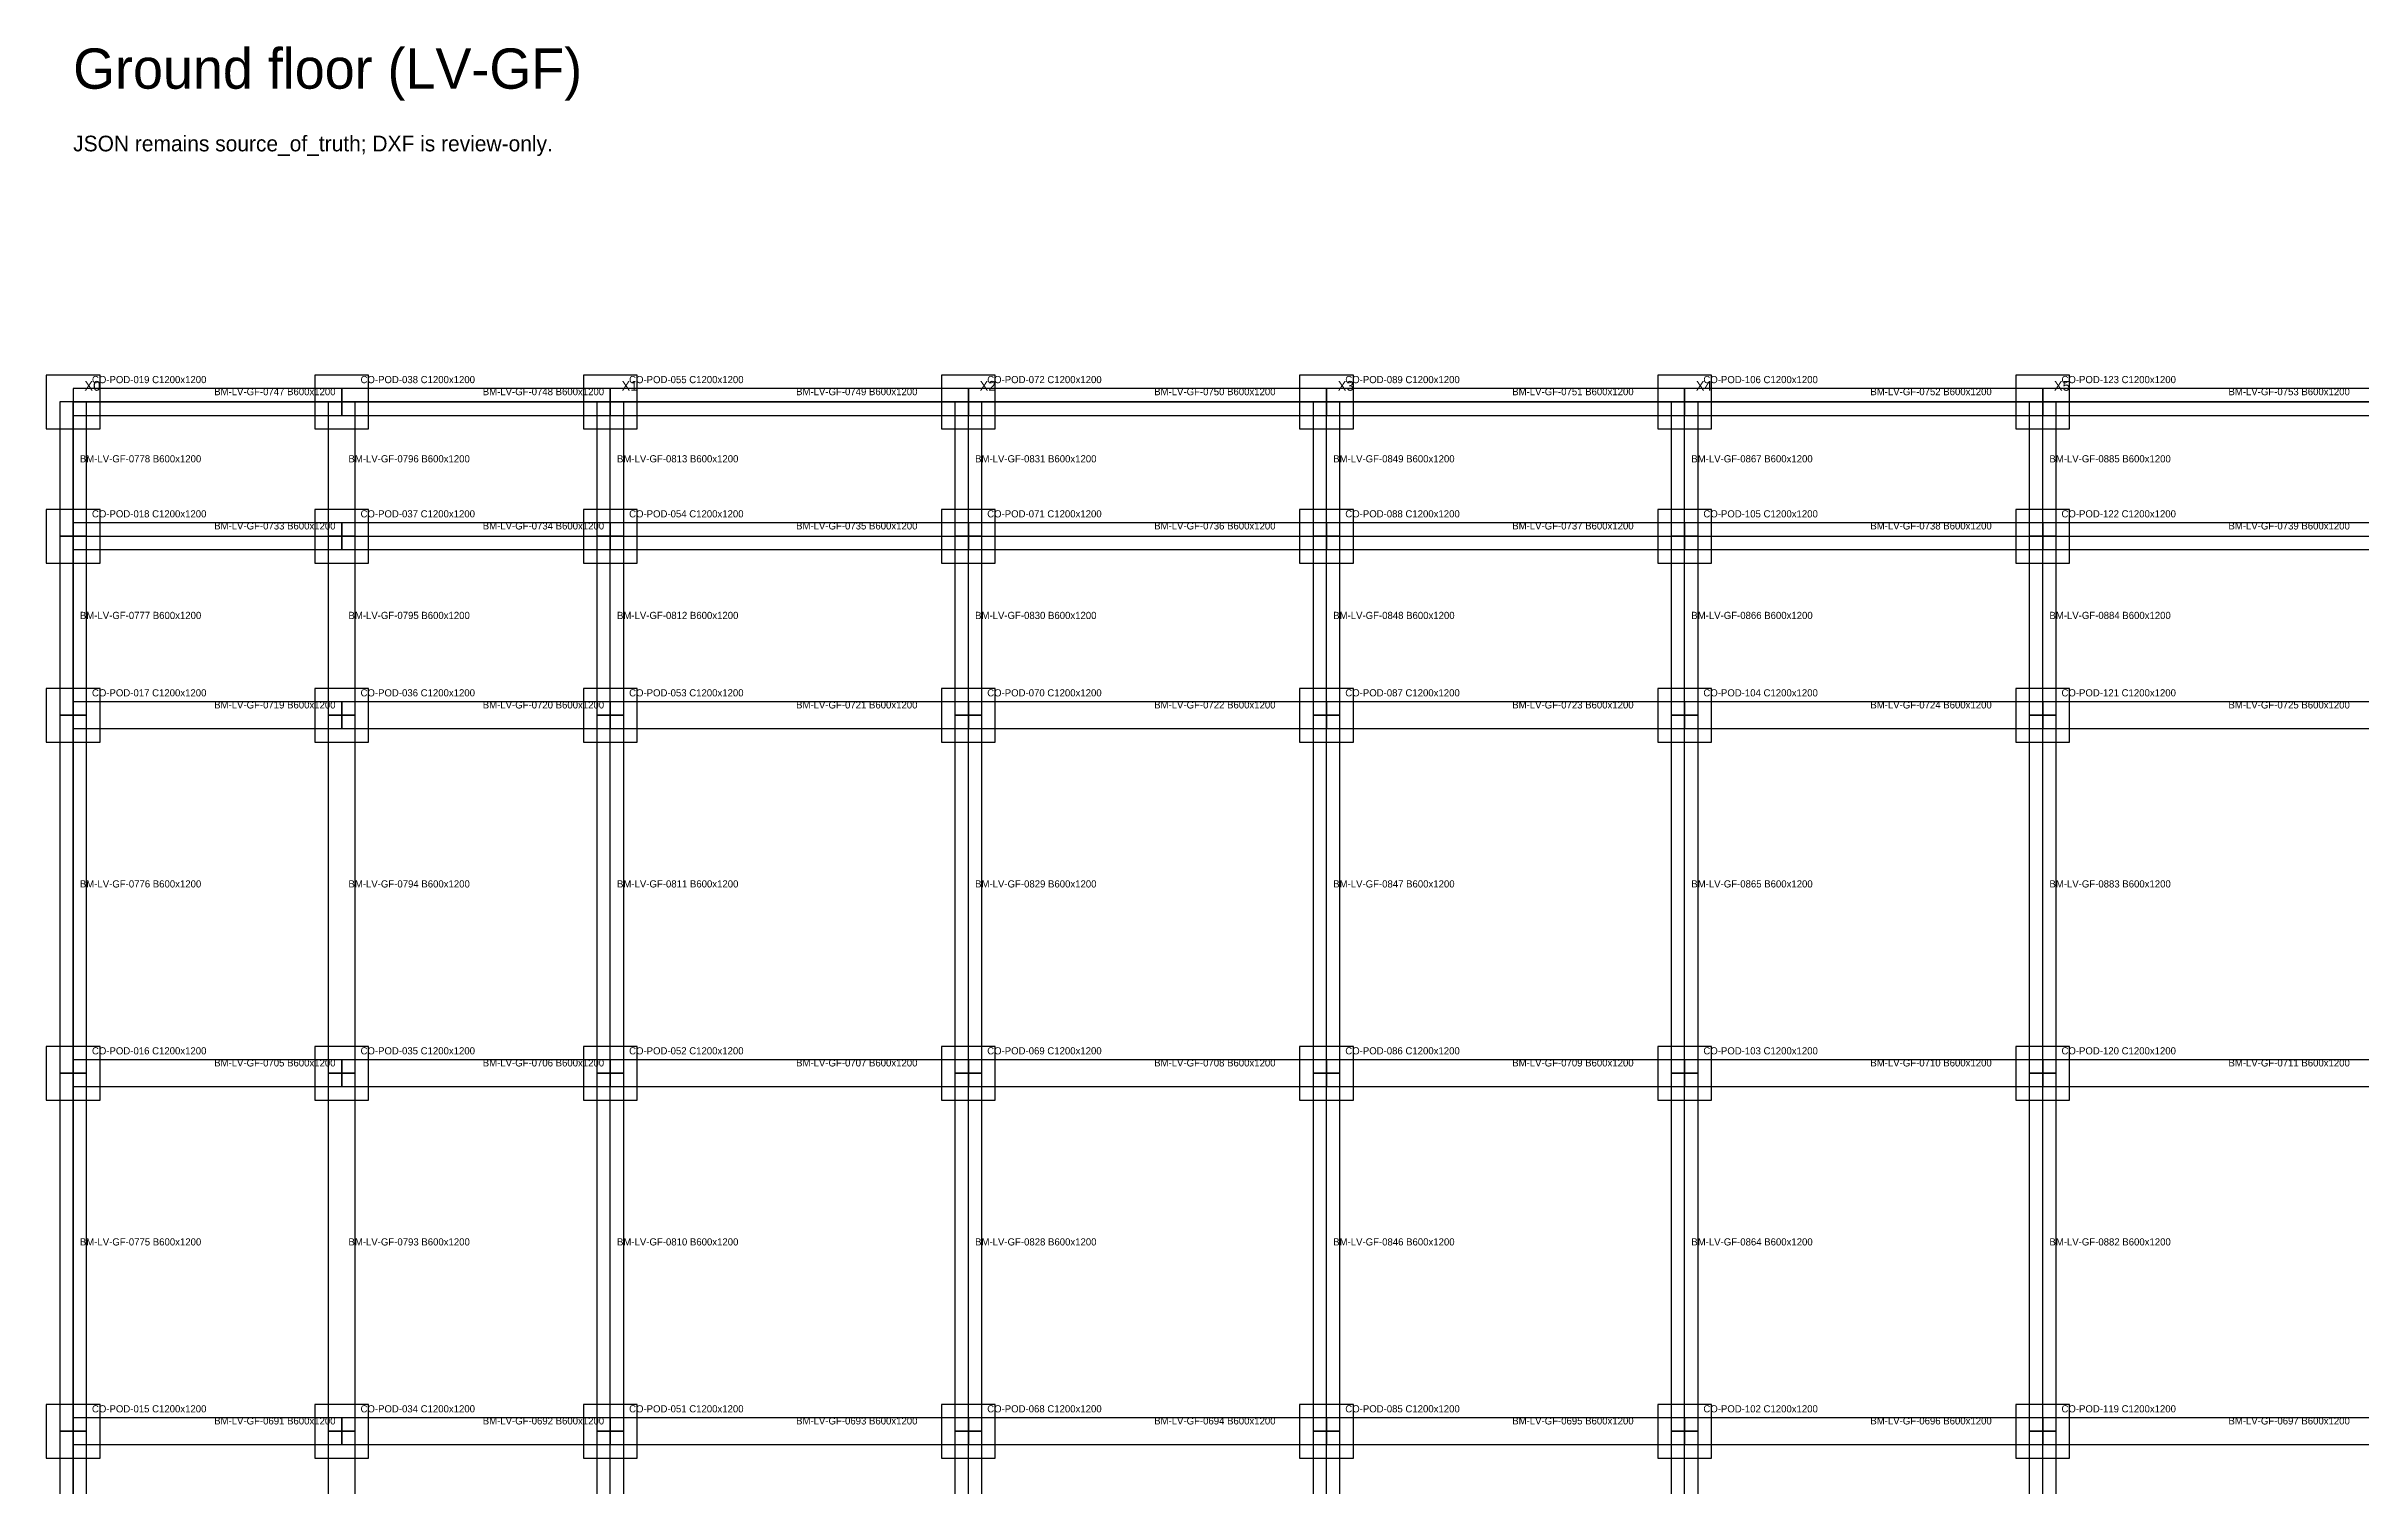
# Model space of a CAD drawing. Header units: millimetres. Extents: x -600 to 227101, y -254450 to 109948.
# Drawn here: x 118400 to 170127, y 77759 to 109948 of the extents above; entities that cross this region are included whole.
import ezdxf

# ---------------------------------------------------------------- set-up
doc = ezdxf.new("R2010")
doc.units = ezdxf.units.MM
for name, color, linetype in [('LV-GF_BEAM', 5, 'Continuous'), ('LV-GF_BOUNDARY', 6, 'Continuous'), ('LV-GF_COLUMN', 1, 'Continuous'), ('LV-GF_GRID', 8, 'Continuous'), ('LV-GF_SLAB', 7, 'Continuous'), ('TEXT', 7, 'Continuous')]:
    doc.layers.add(name, color=color, linetype=linetype)

msp = doc.modelspace()

# ---------------------------------------------------------------- linework, layer by layer
at = {"layer": 'LV-GF_BEAM'}
for points in [[(118700, 99000), (119300, 99000), (119300, 102000), (118700, 102000), (118700, 99000)], [(119000, 102300), (119000, 101700), (125000, 101700), (125000, 102300), (119000, 102300)], [(124700, 99000), (125300, 99000), (125300, 102000), (124700, 102000), (124700, 99000)], [(125000, 102300), (125000, 101700), (131000, 101700), (131000, 102300), (125000, 102300)], [(130700, 99000), (131300, 99000), (131300, 102000), (130700, 102000), (130700, 99000)], [(131000, 102300), (131000, 101700), (139000, 101700), (139000, 102300), (131000, 102300)], [(138700, 99000), (139300, 99000), (139300, 102000), (138700, 102000), (138700, 99000)], [(139000, 102300), (139000, 101700), (147000, 101700), (147000, 102300), (139000, 102300)], [(146700, 99000), (147300, 99000), (147300, 102000), (146700, 102000), (146700, 99000)], [(147000, 102300), (147000, 101700), (155000, 101700), (155000, 102300), (147000, 102300)], [(154700, 99000), (155300, 99000), (155300, 102000), (154700, 102000), (154700, 99000)], [(155000, 102300), (155000, 101700), (163000, 101700), (163000, 102300), (155000, 102300)], [(162700, 99000), (163300, 99000), (163300, 102000), (162700, 102000), (162700, 99000)], [(163000, 102300), (163000, 101700), (171000, 101700), (171000, 102300), (163000, 102300)], [(118700, 95000), (119300, 95000), (119300, 99000), (118700, 99000), (118700, 95000)], [(119000, 99300), (119000, 98700), (125000, 98700), (125000, 99300), (119000, 99300)], [(124700, 95000), (125300, 95000), (125300, 99000), (124700, 99000), (124700, 95000)], [(125000, 99300), (125000, 98700), (131000, 98700), (131000, 99300), (125000, 99300)], [(130700, 95000), (131300, 95000), (131300, 99000), (130700, 99000), (130700, 95000)], [(131000, 99300), (131000, 98700), (139000, 98700), (139000, 99300), (131000, 99300)], [(138700, 95000), (139300, 95000), (139300, 99000), (138700, 99000), (138700, 95000)], [(139000, 99300), (139000, 98700), (147000, 98700), (147000, 99300), (139000, 99300)], [(146700, 95000), (147300, 95000), (147300, 99000), (146700, 99000), (146700, 95000)], [(147000, 99300), (147000, 98700), (155000, 98700), (155000, 99300), (147000, 99300)], [(154700, 95000), (155300, 95000), (155300, 99000), (154700, 99000), (154700, 95000)], [(155000, 99300), (155000, 98700), (163000, 98700), (163000, 99300), (155000, 99300)], [(162700, 95000), (163300, 95000), (163300, 99000), (162700, 99000), (162700, 95000)], [(163000, 99300), (163000, 98700), (171000, 98700), (171000, 99300), (163000, 99300)], [(119000, 95300), (119000, 94700), (125000, 94700), (125000, 95300), (119000, 95300)], [(125000, 95300), (125000, 94700), (131000, 94700), (131000, 95300), (125000, 95300)], [(131000, 95300), (131000, 94700), (139000, 94700), (139000, 95300), (131000, 95300)], [(139000, 95300), (139000, 94700), (147000, 94700), (147000, 95300), (139000, 95300)], [(147000, 95300), (147000, 94700), (155000, 94700), (155000, 95300), (147000, 95300)], [(155000, 95300), (155000, 94700), (163000, 94700), (163000, 95300), (155000, 95300)], [(163000, 95300), (163000, 94700), (171000, 94700), (171000, 95300), (163000, 95300)], [(118700, 87000), (119300, 87000), (119300, 95000), (118700, 95000), (118700, 87000)], [(124700, 87000), (125300, 87000), (125300, 95000), (124700, 95000), (124700, 87000)], [(130700, 87000), (131300, 87000), (131300, 95000), (130700, 95000), (130700, 87000)], [(138700, 87000), (139300, 87000), (139300, 95000), (138700, 95000), (138700, 87000)], [(146700, 87000), (147300, 87000), (147300, 95000), (146700, 95000), (146700, 87000)], [(154700, 87000), (155300, 87000), (155300, 95000), (154700, 95000), (154700, 87000)], [(162700, 87000), (163300, 87000), (163300, 95000), (162700, 95000), (162700, 87000)], [(118700, 79000), (119300, 79000), (119300, 87000), (118700, 87000), (118700, 79000)], [(119000, 87300), (119000, 86700), (125000, 86700), (125000, 87300), (119000, 87300)], [(124700, 79000), (125300, 79000), (125300, 87000), (124700, 87000), (124700, 79000)], [(125000, 87300), (125000, 86700), (131000, 86700), (131000, 87300), (125000, 87300)], [(130700, 79000), (131300, 79000), (131300, 87000), (130700, 87000), (130700, 79000)], [(131000, 87300), (131000, 86700), (139000, 86700), (139000, 87300), (131000, 87300)], [(138700, 79000), (139300, 79000), (139300, 87000), (138700, 87000), (138700, 79000)], [(139000, 87300), (139000, 86700), (147000, 86700), (147000, 87300), (139000, 87300)], [(146700, 79000), (147300, 79000), (147300, 87000), (146700, 87000), (146700, 79000)], [(147000, 87300), (147000, 86700), (155000, 86700), (155000, 87300), (147000, 87300)], [(154700, 79000), (155300, 79000), (155300, 87000), (154700, 87000), (154700, 79000)], [(155000, 87300), (155000, 86700), (163000, 86700), (163000, 87300), (155000, 87300)], [(162700, 79000), (163300, 79000), (163300, 87000), (162700, 87000), (162700, 79000)], [(163000, 87300), (163000, 86700), (171000, 86700), (171000, 87300), (163000, 87300)], [(119000, 79300), (119000, 78700), (125000, 78700), (125000, 79300), (119000, 79300)], [(125000, 79300), (125000, 78700), (131000, 78700), (131000, 79300), (125000, 79300)], [(131000, 79300), (131000, 78700), (139000, 78700), (139000, 79300), (131000, 79300)], [(139000, 79300), (139000, 78700), (147000, 78700), (147000, 79300), (139000, 79300)], [(147000, 79300), (147000, 78700), (155000, 78700), (155000, 79300), (147000, 79300)], [(155000, 79300), (155000, 78700), (163000, 78700), (163000, 79300), (155000, 79300)], [(163000, 79300), (163000, 78700), (171000, 78700), (171000, 79300), (163000, 79300)], [(118700, 73000), (119300, 73000), (119300, 79000), (118700, 79000), (118700, 73000)], [(124700, 73000), (125300, 73000), (125300, 79000), (124700, 79000), (124700, 73000)], [(130700, 73000), (131300, 73000), (131300, 79000), (130700, 79000), (130700, 73000)], [(138700, 73000), (139300, 73000), (139300, 79000), (138700, 79000), (138700, 73000)], [(146700, 73000), (147300, 73000), (147300, 79000), (146700, 79000), (146700, 73000)], [(154700, 73000), (155300, 73000), (155300, 79000), (154700, 79000), (154700, 73000)], [(162700, 73000), (163300, 73000), (163300, 79000), (162700, 79000), (162700, 73000)]]:
    msp.add_lwpolyline(points, close=True, dxfattribs=at)
at = {"layer": 'LV-GF_BOUNDARY'}
msp.add_lwpolyline([(119000, 0), (223000, 0), (223000, 102000), (119000, 102000), (119000, 0)], close=True, dxfattribs=at)
at = {"layer": 'LV-GF_COLUMN'}
for points in [[(118400, 101400), (119600, 101400), (119600, 102600), (118400, 102600), (118400, 101400)], [(124400, 101400), (125600, 101400), (125600, 102600), (124400, 102600), (124400, 101400)], [(130400, 101400), (131600, 101400), (131600, 102600), (130400, 102600), (130400, 101400)], [(138400, 101400), (139600, 101400), (139600, 102600), (138400, 102600), (138400, 101400)], [(146400, 101400), (147600, 101400), (147600, 102600), (146400, 102600), (146400, 101400)], [(154400, 101400), (155600, 101400), (155600, 102600), (154400, 102600), (154400, 101400)], [(162400, 101400), (163600, 101400), (163600, 102600), (162400, 102600), (162400, 101400)], [(118400, 98400), (119600, 98400), (119600, 99600), (118400, 99600), (118400, 98400)], [(124400, 98400), (125600, 98400), (125600, 99600), (124400, 99600), (124400, 98400)], [(130400, 98400), (131600, 98400), (131600, 99600), (130400, 99600), (130400, 98400)], [(138400, 98400), (139600, 98400), (139600, 99600), (138400, 99600), (138400, 98400)], [(146400, 98400), (147600, 98400), (147600, 99600), (146400, 99600), (146400, 98400)], [(154400, 98400), (155600, 98400), (155600, 99600), (154400, 99600), (154400, 98400)], [(162400, 98400), (163600, 98400), (163600, 99600), (162400, 99600), (162400, 98400)], [(118400, 94400), (119600, 94400), (119600, 95600), (118400, 95600), (118400, 94400)], [(124400, 94400), (125600, 94400), (125600, 95600), (124400, 95600), (124400, 94400)], [(130400, 94400), (131600, 94400), (131600, 95600), (130400, 95600), (130400, 94400)], [(138400, 94400), (139600, 94400), (139600, 95600), (138400, 95600), (138400, 94400)], [(146400, 94400), (147600, 94400), (147600, 95600), (146400, 95600), (146400, 94400)], [(154400, 94400), (155600, 94400), (155600, 95600), (154400, 95600), (154400, 94400)], [(162400, 94400), (163600, 94400), (163600, 95600), (162400, 95600), (162400, 94400)], [(118400, 86400), (119600, 86400), (119600, 87600), (118400, 87600), (118400, 86400)], [(124400, 86400), (125600, 86400), (125600, 87600), (124400, 87600), (124400, 86400)], [(130400, 86400), (131600, 86400), (131600, 87600), (130400, 87600), (130400, 86400)], [(138400, 86400), (139600, 86400), (139600, 87600), (138400, 87600), (138400, 86400)], [(146400, 86400), (147600, 86400), (147600, 87600), (146400, 87600), (146400, 86400)], [(154400, 86400), (155600, 86400), (155600, 87600), (154400, 87600), (154400, 86400)], [(162400, 86400), (163600, 86400), (163600, 87600), (162400, 87600), (162400, 86400)], [(118400, 78400), (119600, 78400), (119600, 79600), (118400, 79600), (118400, 78400)], [(124400, 78400), (125600, 78400), (125600, 79600), (124400, 79600), (124400, 78400)], [(130400, 78400), (131600, 78400), (131600, 79600), (130400, 79600), (130400, 78400)], [(138400, 78400), (139600, 78400), (139600, 79600), (138400, 79600), (138400, 78400)], [(146400, 78400), (147600, 78400), (147600, 79600), (146400, 79600), (146400, 78400)], [(154400, 78400), (155600, 78400), (155600, 79600), (154400, 79600), (154400, 78400)], [(162400, 78400), (163600, 78400), (163600, 79600), (162400, 79600), (162400, 78400)]]:
    msp.add_lwpolyline(points, close=True, dxfattribs=at)
at = {"layer": 'LV-GF_GRID'}
for points in [[(119000, 0), (119000, 102000)], [(119000, 102000), (223000, 102000)], [(131000, 0), (131000, 102000)], [(139000, 0), (139000, 102000)], [(147000, 0), (147000, 102000)], [(155000, 0), (155000, 102000)], [(163000, 0), (163000, 102000)], [(119000, 99000), (223000, 99000)]]:
    msp.add_lwpolyline(points, dxfattribs=at)
at = {"layer": 'LV-GF_SLAB'}
msp.add_lwpolyline([(119000, 0), (223000, 0), (223000, 102000), (119000, 102000), (119000, 0)], close=True, dxfattribs=at)

# ---------------------------------------------------------------- texts
at = {"layer": 'TEXT'}
for s, height, p in [('Ground floor (LV-GF)', 900, (119000, 109000)), ('JSON remains source_of_truth; DXF is review-only.', 350, (119000, 107600)), ('X0', 220, (119250, 102250)), ('CO-POD-019 C1200x1200', 160, (119420, 102420)), ('CO-POD-038 C1200x1200', 160, (125420, 102420)), ('X1', 220, (131250, 102250)), ('CO-POD-055 C1200x1200', 160, (131420, 102420)), ('X2', 220, (139250, 102250)), ('CO-POD-072 C1200x1200', 160, (139420, 102420)), ('X3', 220, (147250, 102250)), ('CO-POD-089 C1200x1200', 160, (147420, 102420)), ('X4', 220, (155250, 102250)), ('CO-POD-106 C1200x1200', 160, (155420, 102420)), ('X5', 220, (163250, 102250)), ('CO-POD-123 C1200x1200', 160, (163420, 102420)), ('BM-LV-GF-0747 B600x1200', 160, (122150, 102150)), ('BM-LV-GF-0748 B600x1200', 160, (128150, 102150)), ('BM-LV-GF-0749 B600x1200', 160, (135150, 102150)), ('BM-LV-GF-0750 B600x1200', 160, (143150, 102150)), ('BM-LV-GF-0751 B600x1200', 160, (151150, 102150)), ('BM-LV-GF-0752 B600x1200', 160, (159150, 102150)), ('BM-LV-GF-0753 B600x1200', 160, (167150, 102150)), ('BM-LV-GF-0778 B600x1200', 160, (119150, 100650)), ('BM-LV-GF-0796 B600x1200', 160, (125150, 100650)), ('BM-LV-GF-0813 B600x1200', 160, (131150, 100650)), ('BM-LV-GF-0831 B600x1200', 160, (139150, 100650)), ('BM-LV-GF-0849 B600x1200', 160, (147150, 100650)), ('BM-LV-GF-0867 B600x1200', 160, (155150, 100650)), ('BM-LV-GF-0885 B600x1200', 160, (163150, 100650)), ('CO-POD-018 C1200x1200', 160, (119420, 99420)), ('CO-POD-037 C1200x1200', 160, (125420, 99420)), ('CO-POD-054 C1200x1200', 160, (131420, 99420)), ('CO-POD-071 C1200x1200', 160, (139420, 99420)), ('CO-POD-088 C1200x1200', 160, (147420, 99420)), ('CO-POD-105 C1200x1200', 160, (155420, 99420)), ('CO-POD-122 C1200x1200', 160, (163420, 99420)), ('BM-LV-GF-0733 B600x1200', 160, (122150, 99150)), ('BM-LV-GF-0734 B600x1200', 160, (128150, 99150)), ('BM-LV-GF-0735 B600x1200', 160, (135150, 99150)), ('BM-LV-GF-0736 B600x1200', 160, (143150, 99150)), ('BM-LV-GF-0737 B600x1200', 160, (151150, 99150)), ('BM-LV-GF-0738 B600x1200', 160, (159150, 99150)), ('BM-LV-GF-0739 B600x1200', 160, (167150, 99150)), ('BM-LV-GF-0777 B600x1200', 160, (119150, 97150)), ('BM-LV-GF-0795 B600x1200', 160, (125150, 97150)), ('BM-LV-GF-0812 B600x1200', 160, (131150, 97150)), ('BM-LV-GF-0830 B600x1200', 160, (139150, 97150)), ('BM-LV-GF-0848 B600x1200', 160, (147150, 97150)), ('BM-LV-GF-0866 B600x1200', 160, (155150, 97150)), ('BM-LV-GF-0884 B600x1200', 160, (163150, 97150)), ('CO-POD-017 C1200x1200', 160, (119420, 95420)), ('BM-LV-GF-0719 B600x1200', 160, (122150, 95150)), ('CO-POD-036 C1200x1200', 160, (125420, 95420)), ('BM-LV-GF-0720 B600x1200', 160, (128150, 95150)), ('CO-POD-053 C1200x1200', 160, (131420, 95420)), ('BM-LV-GF-0721 B600x1200', 160, (135150, 95150)), ('CO-POD-070 C1200x1200', 160, (139420, 95420)), ('BM-LV-GF-0722 B600x1200', 160, (143150, 95150)), ('CO-POD-087 C1200x1200', 160, (147420, 95420)), ('BM-LV-GF-0723 B600x1200', 160, (151150, 95150)), ('CO-POD-104 C1200x1200', 160, (155420, 95420)), ('BM-LV-GF-0724 B600x1200', 160, (159150, 95150)), ('CO-POD-121 C1200x1200', 160, (163420, 95420)), ('BM-LV-GF-0725 B600x1200', 160, (167150, 95150)), ('BM-LV-GF-0776 B600x1200', 160, (119150, 91150)), ('BM-LV-GF-0794 B600x1200', 160, (125150, 91150)), ('BM-LV-GF-0811 B600x1200', 160, (131150, 91150)), ('BM-LV-GF-0829 B600x1200', 160, (139150, 91150)), ('BM-LV-GF-0847 B600x1200', 160, (147150, 91150)), ('BM-LV-GF-0865 B600x1200', 160, (155150, 91150)), ('BM-LV-GF-0883 B600x1200', 160, (163150, 91150)), ('CO-POD-016 C1200x1200', 160, (119420, 87420)), ('CO-POD-035 C1200x1200', 160, (125420, 87420)), ('CO-POD-052 C1200x1200', 160, (131420, 87420)), ('CO-POD-069 C1200x1200', 160, (139420, 87420)), ('CO-POD-086 C1200x1200', 160, (147420, 87420)), ('CO-POD-103 C1200x1200', 160, (155420, 87420)), ('CO-POD-120 C1200x1200', 160, (163420, 87420)), ('BM-LV-GF-0705 B600x1200', 160, (122150, 87150)), ('BM-LV-GF-0706 B600x1200', 160, (128150, 87150)), ('BM-LV-GF-0707 B600x1200', 160, (135150, 87150)), ('BM-LV-GF-0708 B600x1200', 160, (143150, 87150)), ('BM-LV-GF-0709 B600x1200', 160, (151150, 87150)), ('BM-LV-GF-0710 B600x1200', 160, (159150, 87150)), ('BM-LV-GF-0711 B600x1200', 160, (167150, 87150)), ('BM-LV-GF-0775 B600x1200', 160, (119150, 83150)), ('BM-LV-GF-0793 B600x1200', 160, (125150, 83150)), ('BM-LV-GF-0810 B600x1200', 160, (131150, 83150)), ('BM-LV-GF-0828 B600x1200', 160, (139150, 83150)), ('BM-LV-GF-0846 B600x1200', 160, (147150, 83150)), ('BM-LV-GF-0864 B600x1200', 160, (155150, 83150)), ('BM-LV-GF-0882 B600x1200', 160, (163150, 83150)), ('CO-POD-015 C1200x1200', 160, (119420, 79420)), ('BM-LV-GF-0691 B600x1200', 160, (122150, 79150)), ('CO-POD-034 C1200x1200', 160, (125420, 79420)), ('BM-LV-GF-0692 B600x1200', 160, (128150, 79150)), ('CO-POD-051 C1200x1200', 160, (131420, 79420)), ('BM-LV-GF-0693 B600x1200', 160, (135150, 79150)), ('CO-POD-068 C1200x1200', 160, (139420, 79420)), ('BM-LV-GF-0694 B600x1200', 160, (143150, 79150)), ('CO-POD-085 C1200x1200', 160, (147420, 79420)), ('BM-LV-GF-0695 B600x1200', 160, (151150, 79150)), ('CO-POD-102 C1200x1200', 160, (155420, 79420)), ('BM-LV-GF-0696 B600x1200', 160, (159150, 79150)), ('CO-POD-119 C1200x1200', 160, (163420, 79420)), ('BM-LV-GF-0697 B600x1200', 160, (167150, 79150))]:
    msp.add_text(s, height=height, dxfattribs=at).set_placement(p)

doc.saveas('drawing.dxf')
